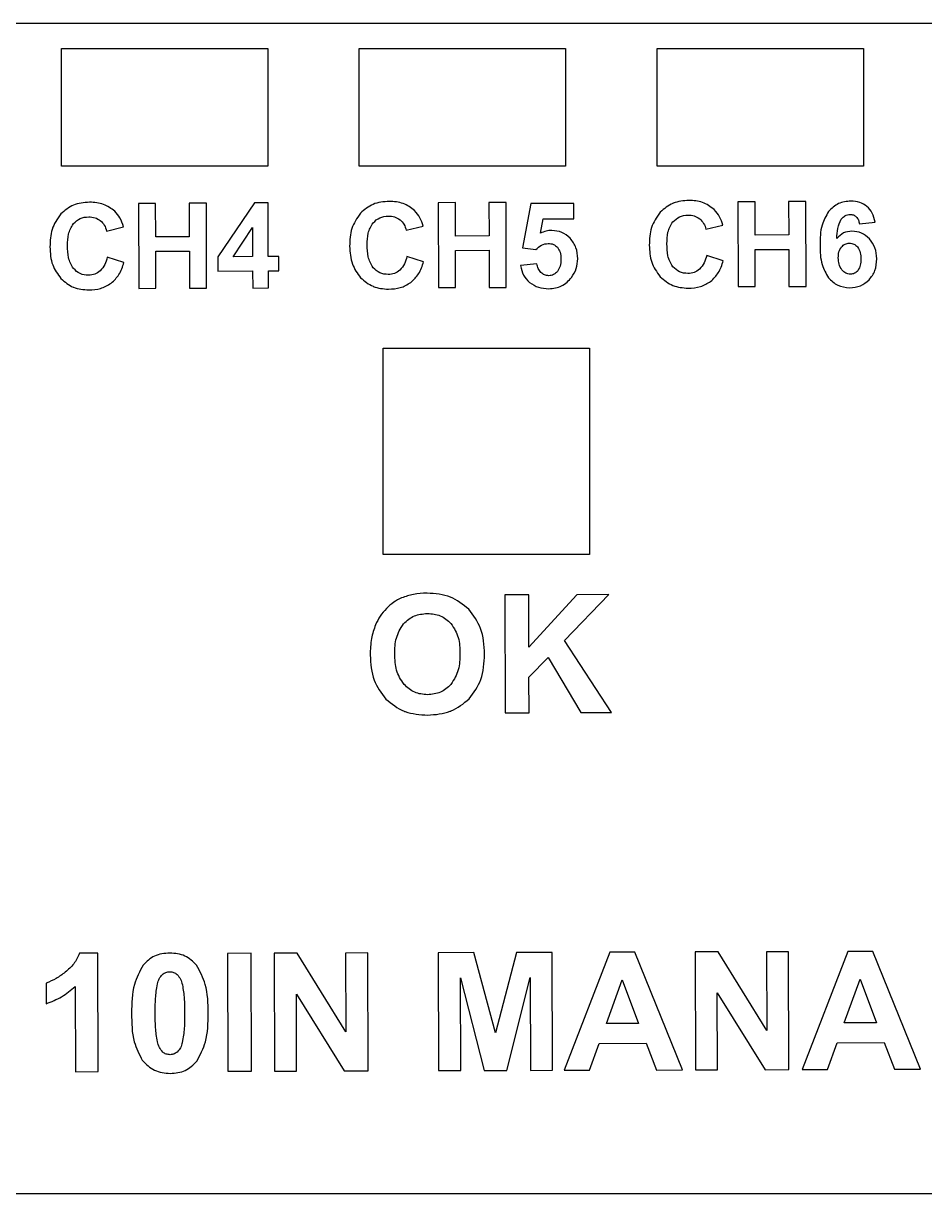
# Model space of a CAD drawing. Header units: millimetres. Extents: x -109 to 103, y 0 to 40.
# Drawn here: x -20.83 to 9.74, y 0.2 to 39.9 of the extents above; entities that cross this region are included whole.
import ezdxf

# ---------------------------------------------------------------- set-up
doc = ezdxf.new("R2010")
doc.units = ezdxf.units.MM
doc.layers.get('0').update_dxf_attribs({"linetype": 'CONTINUOUS'})

msp = doc.modelspace()

# ---------------------------------------------------------------- linework, layer by layer
for p, q in [((-3.623, 33.787), (-3.902, 32.288)), ((-2.163, 33.792), (-3.623, 33.787)), ((-2.162, 33.275), (-2.163, 33.792)), ((-18.011, 32.857), (-17.435, 32.996)), ((-7.844, 32.883), (-7.269, 33.022)), ((-3.288, 32.783), (-3.203, 33.272)), ((-3.203, 33.272), (-2.162, 33.275)), ((2.322, 32.916), (2.898, 33.055)), ((7.524, 33.098), (8.058, 33.159)), ((-3.902, 32.288), (-3.453, 32.224)), ((-17.424, 31.79), (-17.988, 31.967)), ((-7.258, 31.816), (-7.822, 31.993)), ((2.909, 31.849), (2.345, 32.026)), ((-3.417, 31.745), (-3.967, 31.686)), ((-18.312, 8.354), (-18.934, 8.353)), ((-18.3, 4.338), (-18.312, 8.354)), ((-20.066, 7.337), (-20.064, 6.641)), ((-19.075, 7.225), (-19.067, 4.336)), ((-19.067, 4.336), (-18.3, 4.338))]:
    msp.add_line(p, q)
msp.add_lwpolyline([(-105.596, 32.55), (-105.596, 7.55), (-105.596, 6.55), (-108.596, 6.55), (-108.596, 1.7, 0.414214), (-107.096, 0.2), (101.118, 0.2, 0.414214), (102.618, 1.7), (102.618, 6.55), (99.618, 6.55), (99.618, 7.55), (99.618, 32.55), (99.618, 33.55), (102.618, 33.55), (102.618, 39.9), (-108.596, 39.9), (-108.596, 33.55), (-105.596, 33.55)], format="xyb", close=True)
for points in [[(-19.539, 35.053), (-19.539, 39.053), (-12.539, 39.053), (-12.539, 35.053)], [(-9.439, 35.053), (-9.439, 39.053), (-2.439, 39.053), (-2.439, 35.053)], [(0.661, 35.053), (0.661, 39.053), (7.661, 39.053), (7.661, 35.053)], [(-16.339, 30.913), (-16.343, 32.172), (-15.203, 32.175), (-15.2, 30.916), (-14.618, 30.918), (-14.626, 33.798), (-15.208, 33.796), (-15.205, 32.663), (-16.344, 32.659), (-16.347, 33.793), (-16.929, 33.791), (-16.921, 30.911)], [(-14.237, 31.498), (-13.058, 31.502), (-13.056, 30.922), (-12.522, 30.924), (-12.524, 31.503), (-12.166, 31.504), (-12.167, 31.99), (-12.525, 31.989), (-12.53, 33.816), (-12.994, 33.814), (-14.238, 31.982)], [(-6.173, 30.939), (-6.176, 32.199), (-5.037, 32.202), (-5.033, 30.943), (-4.452, 30.944), (-4.46, 33.824), (-5.041, 33.823), (-5.038, 32.689), (-6.178, 32.686), (-6.181, 33.819), (-6.762, 33.818), (-6.754, 30.938)], [(5.133, 30.976), (5.715, 30.977), (5.706, 33.857), (5.125, 33.856), (5.128, 32.722), (3.989, 32.719), (3.986, 33.852), (3.404, 33.851), (3.412, 30.971), (3.994, 30.972), (3.99, 32.232), (5.13, 32.235)], [(-13.721, 31.985), (-13.062, 32.971), (-13.059, 31.987)], [(-1.63, 28.88), (-1.63, 21.88), (-8.63, 21.88), (-8.63, 28.88)], [(-2.062, 20.519), (-3.687, 18.738), (-3.693, 20.514), (-4.501, 20.511), (-4.488, 16.511), (-3.68, 16.514), (-3.684, 17.723), (-3.031, 18.393), (-1.926, 16.52), (-0.881, 16.523), (-2.477, 18.96), (-0.976, 20.523)], [(-13.094, 4.353), (-13.106, 8.353), (-13.913, 8.351), (-13.902, 4.351)], [(-9.155, 8.365), (-9.905, 8.362), (-9.898, 5.691), (-11.542, 8.358), (-12.328, 8.355), (-12.317, 4.355), (-11.566, 4.358), (-11.574, 6.966), (-9.954, 4.362), (-9.143, 4.365)], [(-3.635, 4.381), (-2.884, 4.383), (-2.896, 8.383), (-4.107, 8.379), (-4.817, 5.649), (-5.551, 8.375), (-6.759, 8.372), (-6.748, 4.372), (-5.997, 4.374), (-6.007, 7.522), (-5.206, 4.376), (-4.429, 4.378), (-3.644, 7.529)], [(-1.304, 5.296), (0.295, 5.301), (0.646, 4.393), (1.525, 4.396), (-0.088, 8.391), (-0.942, 8.388), (-2.489, 4.384), (-1.632, 4.386)], [(2.704, 7.007), (4.325, 4.404), (5.135, 4.406), (5.123, 8.406), (4.373, 8.404), (4.381, 5.733), (2.736, 8.399), (1.95, 8.397), (1.962, 4.397), (2.712, 4.399)], [(8.366, 5.324), (8.717, 4.416), (9.596, 4.419), (7.983, 8.414), (7.129, 8.412), (5.582, 4.407), (6.439, 4.41), (6.767, 5.319)], [(-1.058, 5.971), (-0.522, 7.456), (0.033, 5.974)], [(8.104, 5.997), (7.013, 5.994), (7.549, 7.48)]]:
    msp.add_lwpolyline(points, close=True)
for points in [[(-18.591, 33.835), (-18.781, 33.82), (-18.971, 33.805), (-19.137, 33.734)], [(-8.971, 33.761), (-9.128, 33.694), (-9.264, 33.578), (-9.4, 33.461)], [(-8.425, 33.862), (-8.614, 33.847), (-8.804, 33.832), (-8.971, 33.761)], [(1.196, 33.794), (1.039, 33.727), (0.91, 33.617), (0.767, 33.494)], [(6.815, 33.785), (6.69, 33.726), (6.585, 33.624), (6.479, 33.522)], [(7.239, 33.873), (7.091, 33.859), (6.942, 33.844), (6.815, 33.785)], [(-19.137, 33.734), (-19.294, 33.667), (-19.43, 33.551), (-19.566, 33.435)], [(-8.742, 33.307), (-8.655, 33.346), (-8.554, 33.356), (-8.453, 33.365)], [(1.424, 33.339), (1.512, 33.379), (1.613, 33.388), (1.714, 33.398)], [(7.045, 33.38), (7.093, 33.404), (7.147, 33.411), (7.207, 33.42)], [(-19.138, 33.107), (-19.064, 33.176), (-18.994, 33.241), (-18.909, 33.28)], [(-8.972, 33.133), (-8.899, 33.201), (-8.827, 33.268), (-8.742, 33.307)], [(1.195, 33.166), (1.267, 33.234), (1.339, 33.301), (1.424, 33.339)], [(6.992, 32.79), (6.905, 32.749), (6.833, 32.678), (6.761, 32.607)], [(7.273, 32.852), (7.175, 32.841), (7.076, 32.83), (6.992, 32.79)], [(7.594, 32.787), (7.496, 32.83), (7.385, 32.841), (7.273, 32.852)], [(7.866, 32.59), (7.78, 32.667), (7.695, 32.744), (7.594, 32.787)], [(-3.253, 32.382), (-3.185, 32.414), (-3.112, 32.424), (-3.028, 32.436)], [(-3.028, 32.436), (-2.968, 32.431), (-2.907, 32.426), (-2.855, 32.403)], [(-2.855, 32.403), (-2.805, 32.381), (-2.761, 32.342), (-2.718, 32.304)], [(-18.91, 31.411), (-18.994, 31.45), (-19.065, 31.517), (-19.137, 31.584)], [(-18.625, 31.354), (-18.725, 31.363), (-18.824, 31.372), (-18.91, 31.411)], [(-8.744, 31.438), (-8.828, 31.476), (-8.898, 31.542), (-8.97, 31.611)], [(-2.849, 31.377), (-2.897, 31.354), (-2.951, 31.348), (-3.009, 31.341)], [(1.423, 31.471), (1.339, 31.509), (1.267, 31.576), (1.196, 31.644)], [(1.708, 31.414), (1.608, 31.423), (1.509, 31.432), (1.423, 31.471)], [(-19.562, 31.246), (-19.424, 31.129), (-19.295, 31.018), (-19.141, 30.953)], [(-9.395, 31.273), (-9.257, 31.155), (-9.128, 31.045), (-8.974, 30.98)], [(0.771, 31.306), (0.909, 31.188), (1.038, 31.078), (1.192, 31.013)], [(6.795, 31.016), (6.914, 30.96), (7.053, 30.946), (7.192, 30.932)], [(7.192, 30.932), (7.321, 30.943), (7.449, 30.953), (7.562, 31)], [(7.562, 31), (7.67, 31.045), (7.764, 31.123), (7.857, 31.202)], [(-6.345, 20.436), (-6.589, 20.535), (-6.865, 20.552), (-7.141, 20.57)], [(-5.725, 20.027), (-5.923, 20.186), (-6.121, 20.345), (-6.345, 20.436)], [(-7.885, 16.555), (-7.648, 16.467), (-7.382, 16.45), (-7.117, 16.434)], [(-7.117, 16.434), (-6.853, 16.453), (-6.589, 16.472), (-6.354, 16.562)], [(-15.87, 8.361), (-16.051, 8.346), (-16.232, 8.331), (-16.387, 8.258)], [(-15.352, 8.259), (-15.507, 8.332), (-15.688, 8.347), (-15.87, 8.361)], [(-16.387, 8.258), (-16.532, 8.189), (-16.653, 8.069), (-16.775, 7.95)], [(-14.96, 7.949), (-15.083, 8.07), (-15.205, 8.191), (-15.352, 8.259)], [(-16.801, 4.723), (-16.671, 4.592), (-16.542, 4.462), (-16.386, 4.388)], [(-15.858, 4.277), (-15.677, 4.292), (-15.496, 4.308), (-15.341, 4.381)], [(-15.341, 4.381), (-15.196, 4.449), (-15.075, 4.569), (-14.953, 4.689)]]:
    msp.add_open_spline(points, degree=3)
for points, knots in [([(-17.732, 33.525), (-17.854, 33.616), (-18.108, 33.806), (-18.426, 33.825), (-18.591, 33.835)], [-0.1034765, -0.1034765, -0.1034765, -0.1034765, -0.0539088, 0, 0, 0, 0]), ([(-7.565, 33.552), (-7.687, 33.643), (-7.942, 33.832), (-8.259, 33.852), (-8.425, 33.862)], [-0.1034765, -0.1034765, -0.1034765, -0.1034765, -0.0539088, 0, 0, 0, 0]), ([(1.742, 33.895), (1.558, 33.88), (1.373, 33.866), (1.205, 33.798), (1.2, 33.796), (1.196, 33.794)], [0, 0, 0, 0, 0.06164864, 0.06164864, 0.06350561, 0.06350561, 0.06350561, 0.06350561]), ([(2.601, 33.585), (2.465, 33.686), (2.347, 33.774), (2.059, 33.875), (1.901, 33.885), (1.742, 33.895)], [0, 0, 0, 0, 0.0564908, 0.0564908, 0.1127988, 0.1127988, 0.1127988, 0.1127988]), ([(7.782, 33.691), (7.704, 33.745), (7.54, 33.856), (7.342, 33.867), (7.239, 33.873)], [-0.06477515, -0.06477515, -0.06477515, -0.06477515, -0.03370364, 0, 0, 0, 0]), ([(-19.566, 33.435), (-19.695, 33.25), (-19.798, 33.102), (-19.917, 32.726), (-19.925, 32.521), (-19.934, 32.317)], [0, 0, 0, 0, 0.0750985, 0.0750985, 0.1494359, 0.1494359, 0.1494359, 0.1494359]), ([(-17.435, 32.996), (-17.47, 33.102), (-17.534, 33.298), (-17.669, 33.454), (-17.732, 33.525)], [-0.06803744, -0.06803744, -0.06803744, -0.06803744, -0.03145565, 0, 0, 0, 0]), ([(-9.4, 33.461), (-9.529, 33.277), (-9.632, 33.129), (-9.75, 32.752), (-9.759, 32.548), (-9.768, 32.343)], [0, 0, 0, 0, 0.0750985, 0.0750985, 0.1494359, 0.1494359, 0.1494359, 0.1494359]), ([(-8.453, 33.365), (-8.381, 33.36), (-8.31, 33.356), (-8.178, 33.314), (-8.121, 33.277), (-8.058, 33.236)], [0, 0, 0, 0, 0.0238328, 0.0238328, 0.04770622, 0.04770622, 0.04770622, 0.04770622]), ([(-7.269, 33.022), (-7.301, 33.121), (-7.333, 33.219), (-7.43, 33.397), (-7.49, 33.466), (-7.565, 33.552)], [0, 0, 0, 0, 0.03443762, 0.03443762, 0.06921501, 0.06921501, 0.06921501, 0.06921501]), ([(0.767, 33.494), (0.638, 33.309), (0.535, 33.162), (0.416, 32.785), (0.407, 32.581), (0.399, 32.376)], [0, 0, 0, 0, 0.0750985, 0.0750985, 0.1494359, 0.1494359, 0.1494359, 0.1494359]), ([(1.714, 33.398), (1.785, 33.393), (1.857, 33.389), (1.988, 33.347), (2.045, 33.31), (2.108, 33.269)], [0, 0, 0, 0, 0.0238328, 0.0238328, 0.04770622, 0.04770622, 0.04770622, 0.04770622]), ([(2.898, 33.055), (2.866, 33.154), (2.834, 33.252), (2.736, 33.43), (2.676, 33.499), (2.601, 33.585)], [0, 0, 0, 0, 0.03443762, 0.03443762, 0.06921501, 0.06921501, 0.06921501, 0.06921501]), ([(6.479, 33.522), (6.395, 33.371), (6.197, 33.019), (6.193, 32.612), (6.19, 32.379)], [-0.1327772, -0.1327772, -0.1327772, -0.1327772, -0.0761244, 0, 0, 0, 0]), ([(6.911, 33.262), (6.951, 33.306), (6.991, 33.35), (7.042, 33.378), (7.044, 33.379), (7.045, 33.38)], [0, 0, 0, 0, 0.01985098, 0.01985098, 0.02058152, 0.02058152, 0.02058152, 0.02058152]), ([(7.207, 33.42), (7.246, 33.417), (7.286, 33.415), (7.358, 33.389), (7.387, 33.367), (7.421, 33.342)], [0, 0, 0, 0, 0.01323944, 0.01323944, 0.02651834, 0.02651834, 0.02651834, 0.02651834]), ([(8.058, 33.159), (8.034, 33.266), (7.989, 33.468), (7.848, 33.62), (7.782, 33.691)], [-0.06769276, -0.06769276, -0.06769276, -0.06769276, -0.03176099, 0, 0, 0, 0]), ([(-19.335, 32.362), (-19.333, 32.495), (-19.332, 32.628), (-19.27, 32.882), (-19.214, 32.977), (-19.138, 33.107)], [0, 0, 0, 0, 0.04441989, 0.04441989, 0.09021302, 0.09021302, 0.09021302, 0.09021302]), ([(-18.909, 33.28), (-18.908, 33.281), (-18.906, 33.281), (-18.818, 33.32), (-18.719, 33.329), (-18.619, 33.338)], [0.03375035, 0.03375035, 0.03375035, 0.03375035, 0.03425182, 0.03425182, 0.06848938, 0.06848938, 0.06848938, 0.06848938]), ([(-18.619, 33.338), (-18.546, 33.334), (-18.403, 33.325), (-18.283, 33.247), (-18.225, 33.21)], [-0.04677468, -0.04677468, -0.04677468, -0.04677468, -0.022684, 0, 0, 0, 0]), ([(-18.225, 33.21), (-18.175, 33.162), (-18.073, 33.063), (-18.032, 32.927), (-18.011, 32.857)], [-0.04656697, -0.04656697, -0.04656697, -0.04656697, -0.02392545, 0, 0, 0, 0]), ([(-9.169, 32.388), (-9.167, 32.522), (-9.165, 32.655), (-9.103, 32.909), (-9.048, 33.003), (-8.972, 33.133)], [0, 0, 0, 0, 0.04441997, 0.04441997, 0.09021317, 0.09021317, 0.09021317, 0.09021317]), ([(-8.058, 33.236), (-8.009, 33.188), (-7.906, 33.09), (-7.865, 32.953), (-7.844, 32.883)], [-0.04656697, -0.04656697, -0.04656697, -0.04656697, -0.02392545, 0, 0, 0, 0]), ([(0.998, 32.421), (0.999, 32.555), (1.001, 32.688), (1.063, 32.941), (1.119, 33.036), (1.195, 33.166)], [0, 0, 0, 0, 0.04441997, 0.04441997, 0.09021317, 0.09021317, 0.09021317, 0.09021317]), ([(2.108, 33.269), (2.158, 33.221), (2.26, 33.123), (2.301, 32.986), (2.322, 32.916)], [-0.04656697, -0.04656697, -0.04656697, -0.04656697, -0.02392545, 0, 0, 0, 0]), ([(6.761, 32.607), (6.767, 32.721), (6.773, 32.835), (6.82, 33.062), (6.857, 33.144), (6.911, 33.262)], [0, 0, 0, 0, 0.03809804, 0.03809804, 0.0789114, 0.0789114, 0.0789114, 0.0789114]), ([(7.421, 33.342), (7.453, 33.302), (7.477, 33.271), (7.51, 33.188), (7.517, 33.143), (7.524, 33.098)], [0, 0, 0, 0, 0.01699962, 0.01699962, 0.03371149, 0.03371149, 0.03371149, 0.03371149]), ([(-2.911, 32.876), (-2.976, 32.872), (-3.107, 32.863), (-3.227, 32.81), (-3.288, 32.783)], [-0.04344597, -0.04344597, -0.04344597, -0.04344597, -0.02211819, 0, 0, 0, 0]), ([(-2.288, 32.611), (-2.377, 32.688), (-2.467, 32.766), (-2.675, 32.854), (-2.793, 32.865), (-2.911, 32.876)], [0, 0, 0, 0, 0.03953696, 0.03953696, 0.07907415, 0.07907415, 0.07907415, 0.07907415]), ([(-2.03, 31.918), (-2.039, 32.046), (-2.048, 32.175), (-2.132, 32.407), (-2.205, 32.502), (-2.288, 32.611)], [0, 0, 0, 0, 0.04290378, 0.04290378, 0.08593306, 0.08593306, 0.08593306, 0.08593306]), ([(8.115, 31.911), (8.106, 32.042), (8.089, 32.293), (7.938, 32.494), (7.866, 32.59)], [-0.08187745, -0.08187745, -0.08187745, -0.08187745, -0.0393039, 0, 0, 0, 0]), ([(-19.934, 32.317), (-19.923, 32.107), (-19.901, 31.713), (-19.67, 31.395), (-19.562, 31.246)], [-0.1283372, -0.1283372, -0.1283372, -0.1283372, -0.0600317, 0, 0, 0, 0]), ([(-19.137, 31.584), (-19.214, 31.721), (-19.27, 31.819), (-19.331, 32.085), (-19.333, 32.223), (-19.335, 32.362)], [0, 0, 0, 0, 0.0524169, 0.0524169, 0.1029688, 0.1029688, 0.1029688, 0.1029688]), ([(-9.768, 32.343), (-9.756, 32.134), (-9.734, 31.74), (-9.503, 31.422), (-9.395, 31.273)], [-0.1283371, -0.1283371, -0.1283371, -0.1283371, -0.0600316, 0, 0, 0, 0]), ([(-8.97, 31.611), (-9.048, 31.748), (-9.103, 31.846), (-9.165, 32.111), (-9.167, 32.25), (-9.169, 32.388)], [0, 0, 0, 0, 0.0524168, 0.0524168, 0.1029686, 0.1029686, 0.1029686, 0.1029686]), ([(-3.453, 32.224), (-3.394, 32.283), (-3.334, 32.341), (-3.26, 32.379), (-3.257, 32.381), (-3.253, 32.382)], [0, 0, 0, 0, 0.02787243, 0.02787243, 0.02924503, 0.02924503, 0.02924503, 0.02924503]), ([(-2.718, 32.304), (-2.683, 32.25), (-2.605, 32.13), (-2.601, 31.986), (-2.598, 31.906)], [-0.04690668, -0.04690668, -0.04690668, -0.04690668, -0.02599495, 0, 0, 0, 0]), ([(0.399, 32.376), (0.41, 32.179), (0.42, 31.982), (0.541, 31.623), (0.645, 31.48), (0.771, 31.306)], [0, 0, 0, 0, 0.0657526, 0.0657526, 0.1319894, 0.1319894, 0.1319894, 0.1319894]), ([(1.196, 31.644), (1.119, 31.781), (1.063, 31.879), (1.001, 32.144), (1, 32.283), (0.998, 32.421)], [0, 0, 0, 0, 0.0524168, 0.0524168, 0.1029686, 0.1029686, 0.1029686, 0.1029686]), ([(6.19, 32.379), (6.194, 32.152), (6.2, 31.757), (6.392, 31.415), (6.474, 31.269)], [-0.1290886, -0.1290886, -0.1290886, -0.1290886, -0.0549253, 0, 0, 0, 0]), ([(6.81, 31.951), (6.812, 32.018), (6.814, 32.084), (6.849, 32.209), (6.879, 32.257), (6.919, 32.32)], [0, 0, 0, 0, 0.02220097, 0.02220097, 0.04479759, 0.04479759, 0.04479759, 0.04479759]), ([(6.919, 32.32), (6.957, 32.356), (6.995, 32.392), (7.084, 32.434), (7.135, 32.439), (7.188, 32.445)], [0, 0, 0, 0, 0.01740593, 0.01740593, 0.03481732, 0.03481732, 0.03481732, 0.03481732]), ([(7.188, 32.445), (7.242, 32.439), (7.295, 32.434), (7.386, 32.391), (7.425, 32.353), (7.463, 32.315)], [0, 0, 0, 0, 0.01824743, 0.01824743, 0.03649134, 0.03649134, 0.03649134, 0.03649134]), ([(7.463, 32.315), (7.505, 32.244), (7.536, 32.191), (7.571, 32.051), (7.573, 31.978), (7.575, 31.904)], [0, 0, 0, 0, 0.0277329, 0.0277329, 0.05471061, 0.05471061, 0.05471061, 0.05471061]), ([(-17.988, 31.967), (-18.011, 31.88), (-18.033, 31.794), (-18.111, 31.636), (-18.161, 31.578), (-18.227, 31.503)], [0, 0, 0, 0, 0.02982897, 0.02982897, 0.06015403, 0.06015403, 0.06015403, 0.06015403]), ([(-17.853, 31.088), (-17.759, 31.18), (-17.556, 31.376), (-17.47, 31.646), (-17.424, 31.79)], [-0.09264609, -0.09264609, -0.09264609, -0.09264609, -0.04951437, 0, 0, 0, 0]), ([(-7.822, 31.993), (-7.844, 31.907), (-7.867, 31.82), (-7.945, 31.663), (-7.995, 31.605), (-8.06, 31.529)], [0, 0, 0, 0, 0.02982897, 0.02982897, 0.06015403, 0.06015403, 0.06015403, 0.06015403]), ([(-7.687, 31.115), (-7.592, 31.206), (-7.39, 31.403), (-7.304, 31.672), (-7.258, 31.816)], [-0.092646, -0.092646, -0.092646, -0.092646, -0.04951428, 0, 0, 0, 0]), ([(-2.598, 31.906), (-2.6, 31.822), (-2.604, 31.67), (-2.682, 31.54), (-2.717, 31.483)], [-0.04964193, -0.04964193, -0.04964193, -0.04964193, -0.02196489, 0, 0, 0, 0]), ([(-2.235, 31.283), (-2.174, 31.381), (-2.114, 31.478), (-2.046, 31.689), (-2.038, 31.804), (-2.03, 31.918)], [0, 0, 0, 0, 0.03866861, 0.03866861, 0.07733386, 0.07733386, 0.07733386, 0.07733386]), ([(2.345, 32.026), (2.322, 31.94), (2.3, 31.853), (2.222, 31.696), (2.172, 31.638), (2.106, 31.562)], [0, 0, 0, 0, 0.02982897, 0.02982897, 0.06015403, 0.06015403, 0.06015403, 0.06015403]), ([(2.48, 31.148), (2.574, 31.239), (2.777, 31.436), (2.863, 31.705), (2.909, 31.849)], [-0.092646, -0.092646, -0.092646, -0.092646, -0.04951428, 0, 0, 0, 0]), ([(6.935, 31.536), (6.891, 31.606), (6.856, 31.661), (6.816, 31.801), (6.813, 31.876), (6.81, 31.951)], [0, 0, 0, 0, 0.02778932, 0.02778932, 0.05518653, 0.05518653, 0.05518653, 0.05518653]), ([(7.575, 31.904), (7.574, 31.834), (7.573, 31.764), (7.541, 31.63), (7.513, 31.58), (7.473, 31.511)], [0, 0, 0, 0, 0.02336771, 0.02336771, 0.047513, 0.047513, 0.047513, 0.047513]), ([(7.857, 31.202), (7.933, 31.301), (8.091, 31.511), (8.107, 31.774), (8.115, 31.911)], [-0.08558435, -0.08558435, -0.08558435, -0.08558435, -0.0448388, 0, 0, 0, 0]), ([(-18.227, 31.503), (-18.285, 31.459), (-18.404, 31.372), (-18.551, 31.36), (-18.625, 31.354)], [-0.04807465, -0.04807465, -0.04807465, -0.04807465, -0.02430339, 0, 0, 0, 0]), ([(-8.459, 31.381), (-8.557, 31.39), (-8.656, 31.398), (-8.742, 31.437), (-8.743, 31.437), (-8.744, 31.438)], [0, 0, 0, 0, 0.03300077, 0.03300077, 0.03332256, 0.03332256, 0.03332256, 0.03332256]), ([(-8.06, 31.529), (-8.121, 31.485), (-8.179, 31.442), (-8.312, 31.393), (-8.385, 31.387), (-8.459, 31.381)], [0, 0, 0, 0, 0.02505738, 0.02505738, 0.05010876, 0.05010876, 0.05010876, 0.05010876]), ([(-3.967, 31.686), (-3.943, 31.573), (-3.896, 31.353), (-3.74, 31.19), (-3.664, 31.112)], [-0.07345129, -0.07345129, -0.07345129, -0.07345129, -0.03571759, 0, 0, 0, 0]), ([(-3.276, 31.45), (-3.316, 31.496), (-3.35, 31.535), (-3.396, 31.634), (-3.406, 31.689), (-3.417, 31.745)], [0, 0, 0, 0, 0.02015111, 0.02015111, 0.04022562, 0.04022562, 0.04022562, 0.04022562]), ([(-3.009, 31.341), (-3.06, 31.346), (-3.109, 31.351), (-3.198, 31.387), (-3.237, 31.418), (-3.276, 31.45)], [0, 0, 0, 0, 0.01715725, 0.01715725, 0.03430786, 0.03430786, 0.03430786, 0.03430786]), ([(-2.717, 31.483), (-2.757, 31.442), (-2.798, 31.402), (-2.847, 31.378), (-2.848, 31.377), (-2.849, 31.377)], [0, 0, 0, 0, 0.01909744, 0.01909744, 0.01945925, 0.01945925, 0.01945925, 0.01945925]), ([(2.106, 31.562), (2.046, 31.518), (1.988, 31.475), (1.855, 31.426), (1.781, 31.42), (1.708, 31.414)], [0, 0, 0, 0, 0.02505738, 0.02505738, 0.05010876, 0.05010876, 0.05010876, 0.05010876]), ([(7.218, 31.39), (7.158, 31.398), (7.108, 31.405), (7.014, 31.455), (6.974, 31.495), (6.935, 31.536)], [0, 0, 0, 0, 0.02021707, 0.02021707, 0.04033039, 0.04033039, 0.04033039, 0.04033039]), ([(7.473, 31.511), (7.438, 31.476), (7.402, 31.441), (7.317, 31.401), (7.269, 31.396), (7.218, 31.39)], [0, 0, 0, 0, 0.01658945, 0.01658945, 0.03318092, 0.03318092, 0.03318092, 0.03318092]), ([(-18.618, 30.857), (-18.481, 30.864), (-18.343, 30.872), (-18.087, 30.947), (-17.98, 31.011), (-17.853, 31.088)], [0, 0, 0, 0, 0.04578722, 0.04578722, 0.09182083, 0.09182083, 0.09182083, 0.09182083]), ([(-8.974, 30.98), (-8.971, 30.979), (-8.968, 30.978), (-8.808, 30.912), (-8.63, 30.898), (-8.451, 30.884)], [0.06044279, 0.06044279, 0.06044279, 0.06044279, 0.0615443, 0.0615443, 0.12305056, 0.12305056, 0.12305056, 0.12305056]), ([(-8.451, 30.884), (-8.314, 30.891), (-8.177, 30.898), (-7.921, 30.973), (-7.814, 31.038), (-7.687, 31.115)], [0, 0, 0, 0, 0.04578734, 0.04578734, 0.0918211, 0.0918211, 0.0918211, 0.0918211]), ([(-3.664, 31.112), (-3.558, 31.041), (-3.468, 30.981), (-3.25, 30.912), (-3.132, 30.906), (-3.013, 30.899)], [0, 0, 0, 0, 0.04253552, 0.04253552, 0.08486685, 0.08486685, 0.08486685, 0.08486685]), ([(-3.013, 30.899), (-2.859, 30.914), (-2.705, 30.93), (-2.514, 31.023), (-2.454, 31.065), (-2.335, 31.175), (-2.285, 31.229), (-2.235, 31.283)], [0, 0, 0, 0, 0.05160015, 0.05160015, 0.07595155, 0.07595155, 0.0954929, 0.0954929, 0.0954929, 0.0954929]), ([(1.192, 31.013), (1.195, 31.012), (1.198, 31.011), (1.358, 30.945), (1.537, 30.931), (1.715, 30.917)], [0.06044279, 0.06044279, 0.06044279, 0.06044279, 0.0615443, 0.0615443, 0.12305056, 0.12305056, 0.12305056, 0.12305056]), ([(1.715, 30.917), (1.86, 30.924), (2.134, 30.939), (2.369, 31.081), (2.48, 31.148)], [-0.08996529, -0.08996529, -0.08996529, -0.08996529, -0.04252459, 0, 0, 0, 0]), ([(6.474, 31.269), (6.574, 31.171), (6.674, 31.073), (6.794, 31.016), (6.794, 31.016), (6.795, 31.016)], [0, 0, 0, 0, 0.0467221, 0.0467221, 0.04684744, 0.04684744, 0.04684744, 0.04684744]), ([(-19.141, 30.953), (-19.138, 30.952), (-19.135, 30.951), (-18.975, 30.886), (-18.796, 30.871), (-18.618, 30.857)], [0.06044262, 0.06044262, 0.06044262, 0.06044262, 0.0615439, 0.0615439, 0.12304976, 0.12304976, 0.12304976, 0.12304976]), ([(-8.003, 20.409), (-8.096, 20.363), (-8.286, 20.269), (-8.44, 20.123), (-8.519, 20.047)], [-0.06334094, -0.06334094, -0.06334094, -0.06334094, -0.03253589, 0, 0, 0, 0]), ([(-7.141, 20.57), (-7.296, 20.565), (-7.592, 20.554), (-7.87, 20.456), (-8.003, 20.409)], [-0.08810461, -0.08810461, -0.08810461, -0.08810461, -0.04195925, 0, 0, 0, 0]), ([(-8.519, 20.047), (-8.593, 19.964), (-8.741, 19.797), (-8.84, 19.597), (-8.89, 19.498)], [-0.06655449, -0.06655449, -0.06655449, -0.06655449, -0.03317677, 0, 0, 0, 0]), ([(-7.935, 19.535), (-7.816, 19.642), (-7.706, 19.74), (-7.438, 19.854), (-7.284, 19.867), (-7.131, 19.88)], [0, 0, 0, 0, 0.04806134, 0.04806134, 0.09606961, 0.09606961, 0.09606961, 0.09606961]), ([(-7.131, 19.88), (-6.978, 19.868), (-6.826, 19.857), (-6.558, 19.746), (-6.449, 19.65), (-6.329, 19.544)], [0, 0, 0, 0, 0.04589194, 0.04589194, 0.09185056, 0.09185056, 0.09185056, 0.09185056]), ([(-5.189, 18.503), (-5.205, 18.804), (-5.236, 19.366), (-5.57, 19.817), (-5.725, 20.027)], [-0.1646674, -0.1646674, -0.1646674, -0.1646674, -0.07669, 0, 0, 0, 0]), ([(-8.89, 19.498), (-8.942, 19.344), (-9.056, 19.012), (-9.065, 18.66), (-9.069, 18.471)], [-0.1047615, -0.1047615, -0.1047615, -0.1047615, -0.0563929, 0, 0, 0, 0]), ([(-8.237, 18.501), (-8.232, 18.688), (-8.227, 18.874), (-8.131, 19.224), (-8.047, 19.358), (-7.935, 19.535)], [0, 0, 0, 0, 0.0560056, 0.0560056, 0.1131386, 0.1131386, 0.1131386, 0.1131386]), ([(-6.329, 19.544), (-6.217, 19.369), (-6.132, 19.237), (-6.036, 18.89), (-6.03, 18.705), (-6.024, 18.52)], [0, 0, 0, 0, 0.0624496, 0.0624496, 0.1236217, 0.1236217, 0.1236217, 0.1236217]), ([(-9.069, 18.471), (-9.052, 18.177), (-9.021, 17.624), (-8.691, 17.181), (-8.537, 16.974)], [-0.1620447, -0.1620447, -0.1620447, -0.1620447, -0.075802, 0, 0, 0, 0]), ([(-7.92, 17.472), (-8.034, 17.647), (-8.122, 17.78), (-8.223, 18.128), (-8.23, 18.315), (-8.237, 18.501)], [0, 0, 0, 0, 0.0625534, 0.0625534, 0.1240783, 0.1240783, 0.1240783, 0.1240783]), ([(-6.024, 18.52), (-6.029, 18.331), (-6.034, 18.142), (-6.131, 17.789), (-6.217, 17.654), (-6.33, 17.475)], [0, 0, 0, 0, 0.0566049, 0.0566049, 0.1143154, 0.1143154, 0.1143154, 0.1143154]), ([(-5.711, 16.986), (-5.558, 17.196), (-5.23, 17.647), (-5.203, 18.205), (-5.189, 18.503)], [-0.1635898, -0.1635898, -0.1635898, -0.1635898, -0.0873214, 0, 0, 0, 0]), ([(-7.122, 17.124), (-7.274, 17.138), (-7.427, 17.151), (-7.693, 17.267), (-7.804, 17.368), (-7.92, 17.472)], [0, 0, 0, 0, 0.045915, 0.045915, 0.09183502, 0.09183502, 0.09183502, 0.09183502]), ([(-6.33, 17.475), (-6.444, 17.37), (-6.554, 17.269), (-6.818, 17.153), (-6.97, 17.139), (-7.122, 17.124)], [0, 0, 0, 0, 0.04654599, 0.04654599, 0.09308219, 0.09308219, 0.09308219, 0.09308219]), ([(-8.537, 16.974), (-8.34, 16.816), (-8.132, 16.65), (-7.896, 16.559), (-7.885, 16.555)], [-0.15529777, -0.15529777, -0.15529777, -0.15529777, -0.08122989, -0.07764889, -0.07764889, -0.07764889, -0.07764889]), ([(-6.354, 16.562), (-6.344, 16.565), (-6.11, 16.658), (-5.906, 16.826), (-5.711, 16.986)], [-0.07719402, -0.07719402, -0.07719402, -0.07719402, -0.07395377, 0, 0, 0, 0]), ([(-18.934, 8.353), (-18.994, 8.221), (-19.047, 8.104), (-19.209, 7.891), (-19.312, 7.801), (-19.415, 7.711)], [0, 0, 0, 0, 0.04350309, 0.04350309, 0.08689683, 0.08689683, 0.08689683, 0.08689683]), ([(-16.775, 7.95), (-16.888, 7.735), (-17.155, 7.229), (-17.16, 6.654), (-17.163, 6.322)], [-0.1694397, -0.1694397, -0.1694397, -0.1694397, -0.0976305, 0, 0, 0, 0]), ([(-14.565, 6.322), (-14.569, 6.655), (-14.577, 7.231), (-14.846, 7.736), (-14.96, 7.949)], [-0.1696373, -0.1696373, -0.1696373, -0.1696373, -0.0715386, 0, 0, 0, 0]), ([(-19.415, 7.711), (-19.516, 7.635), (-19.617, 7.56), (-19.834, 7.432), (-19.936, 7.391), (-20.066, 7.337)], [0, 0, 0, 0, 0.03787187, 0.03787187, 0.07623682, 0.07623682, 0.07623682, 0.07623682]), ([(-16.284, 7.318), (-16.268, 7.377), (-16.251, 7.437), (-16.196, 7.546), (-16.162, 7.584), (-16.116, 7.636)], [0, 0, 0, 0, 0.0185234, 0.0185234, 0.03759248, 0.03759248, 0.03759248, 0.03759248]), ([(-16.116, 7.636), (-16.079, 7.662), (-16.041, 7.688), (-15.959, 7.718), (-15.914, 7.722), (-15.868, 7.726)], [0, 0, 0, 0, 0.0136429, 0.0136429, 0.02728602, 0.02728602, 0.02728602, 0.02728602]), ([(-15.868, 7.726), (-15.823, 7.722), (-15.778, 7.719), (-15.695, 7.689), (-15.658, 7.664), (-15.621, 7.638)], [0, 0, 0, 0, 0.01360617, 0.01360617, 0.02721232, 0.02721232, 0.02721232, 0.02721232]), ([(-15.621, 7.638), (-15.571, 7.579), (-15.536, 7.537), (-15.477, 7.416), (-15.459, 7.351), (-15.441, 7.286)], [0, 0, 0, 0, 0.02306986, 0.02306986, 0.045162, 0.045162, 0.045162, 0.045162]), ([(-20.064, 6.641), (-19.883, 6.712), (-19.702, 6.782), (-19.373, 6.976), (-19.227, 7.098), (-19.075, 7.225)], [0, 0, 0, 0, 0.0581995, 0.0581995, 0.1164132, 0.1164132, 0.1164132, 0.1164132]), ([(-16.361, 6.316), (-16.361, 6.484), (-16.362, 6.653), (-16.339, 6.996), (-16.316, 7.128), (-16.284, 7.318)], [0, 0, 0, 0, 0.0504326, 0.0504326, 0.103698, 0.103698, 0.103698, 0.103698]), ([(-15.441, 7.286), (-15.411, 7.104), (-15.389, 6.978), (-15.367, 6.644), (-15.367, 6.482), (-15.367, 6.319)], [0, 0, 0, 0, 0.0555022, 0.0555022, 0.1074267, 0.1074267, 0.1074267, 0.1074267]), ([(-17.163, 6.322), (-17.161, 5.99), (-17.159, 5.426), (-16.905, 4.927), (-16.801, 4.723)], [-0.1659463, -0.1659463, -0.1659463, -0.1659463, -0.0679596, 0, 0, 0, 0]), ([(-16.287, 5.349), (-16.317, 5.532), (-16.339, 5.658), (-16.361, 5.992), (-16.361, 6.154), (-16.361, 6.316)], [0, 0, 0, 0, 0.0555022, 0.0555022, 0.1074267, 0.1074267, 0.1074267, 0.1074267]), ([(-15.367, 6.319), (-15.367, 6.152), (-15.366, 5.984), (-15.389, 5.641), (-15.411, 5.509), (-15.444, 5.32)], [0, 0, 0, 0, 0.0502988, 0.0502988, 0.1034689, 0.1034689, 0.1034689, 0.1034689]), ([(-14.953, 4.689), (-14.84, 4.904), (-14.572, 5.411), (-14.568, 5.989), (-14.565, 6.322)], [-0.1699713, -0.1699713, -0.1699713, -0.1699713, -0.0980377, 0, 0, 0, 0]), ([(-16.107, 4.999), (-16.157, 5.058), (-16.192, 5.099), (-16.251, 5.22), (-16.269, 5.284), (-16.287, 5.349)], [0, 0, 0, 0, 0.02301061, 0.02301061, 0.04502947, 0.04502947, 0.04502947, 0.04502947]), ([(-15.444, 5.32), (-15.46, 5.261), (-15.476, 5.201), (-15.531, 5.093), (-15.565, 5.054), (-15.612, 5.002)], [0, 0, 0, 0, 0.01852341, 0.01852341, 0.0375925, 0.0375925, 0.0375925, 0.0375925]), ([(-15.86, 4.913), (-15.905, 4.916), (-15.95, 4.92), (-16.032, 4.948), (-16.07, 4.974), (-16.107, 4.999)], [0, 0, 0, 0, 0.01355015, 0.01355015, 0.02710032, 0.02710032, 0.02710032, 0.02710032]), ([(-15.612, 5.002), (-15.649, 4.976), (-15.687, 4.95), (-15.769, 4.92), (-15.814, 4.917), (-15.86, 4.913)], [0, 0, 0, 0, 0.01364302, 0.01364302, 0.02728625, 0.02728625, 0.02728625, 0.02728625]), ([(-16.386, 4.388), (-16.385, 4.387), (-16.384, 4.387), (-16.226, 4.312), (-16.042, 4.295), (-15.858, 4.277)], [0.05569983, 0.05569983, 0.05569983, 0.05569983, 0.05598495, 0.05598495, 0.11196703, 0.11196703, 0.11196703, 0.11196703])]:
    msp.add_open_spline(points, degree=3, knots=knots)

doc.saveas('drawing.dxf')
